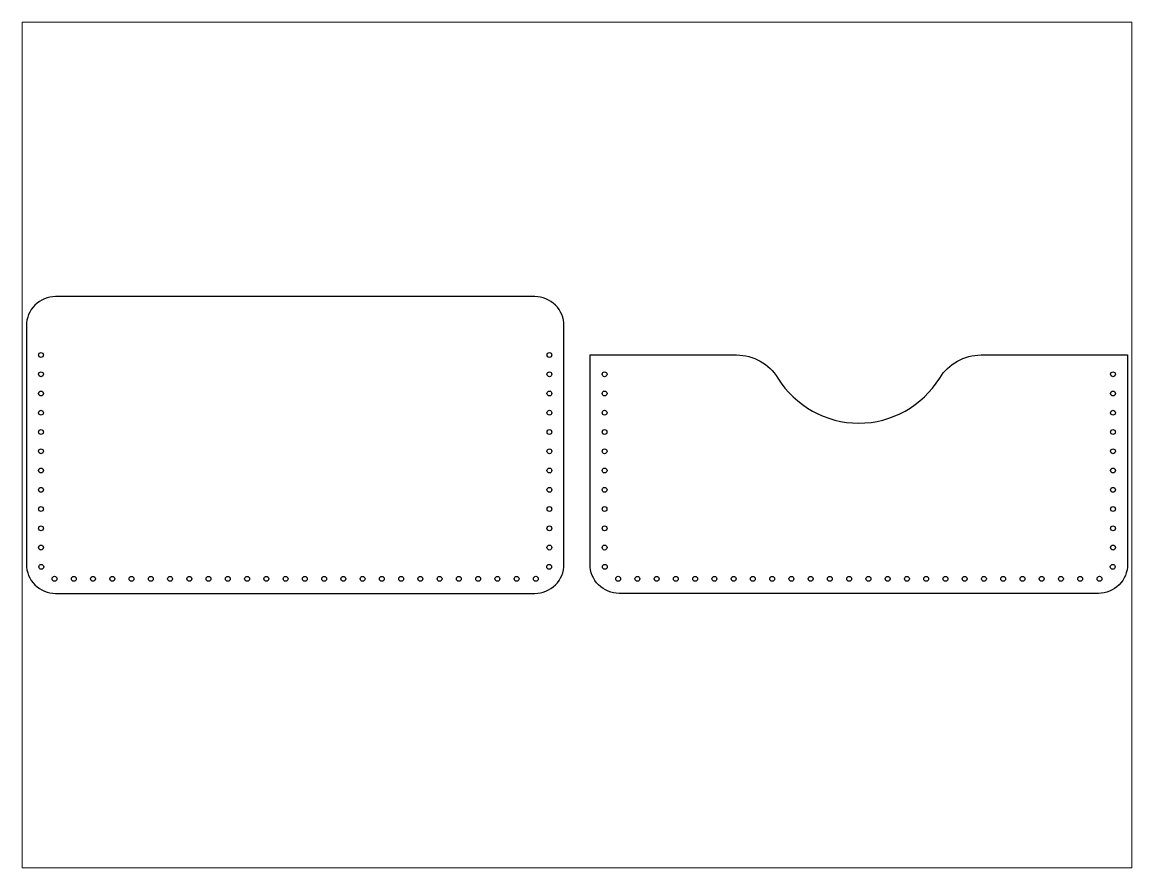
# Paper-space layout 'Лист1' of a CAD drawing. Header units: millimetres. Extents: x 1.05 to 9.45, y 0.8 to 7.2.
# The model-space entities are those that its viewports show. They can reach past a viewport. Long polylines and large blocks are cut down to what shows.
import ezdxf

# ---------------------------------------------------------------- set-up
doc = ezdxf.new("R2010")
doc.units = ezdxf.units.MM
doc.header["$MEASUREMENT"] = 0

# ---------------------------------------------------------------- blocks, each defined once
blk = doc.blocks.new('*U56')
blk.add_circle((0, 0), 0.5)
blk = doc.blocks.new('*U57')
at = {"color": 0, "linetype": 'ByBlock', "lineweight": -2, "transparency": 16777216}
for p, rotation in [((153.91, 25.25), 89.99999999999982), ((258.41, 25.25), 269.9999999999998), ((153.91, 21.29), 89.99999999999982), ((258.41, 21.29), 269.9999999999998), ((153.91, 17.33), 89.99999999999982), ((258.41, 17.33), 269.9999999999998), ((153.91, 13.38), 89.99999999999982), ((258.41, 13.38), 269.9999999999998), ((153.91, 9.42), 89.99999999999982), ((258.41, 9.42), 269.9999999999998), ((153.91, 5.46), 89.99999999999982), ((258.41, 5.46), 269.9999999999998), ((153.91, 1.5), 89.99999999999982), ((258.41, 1.5), 269.9999999999998), ((153.91, -2.45), 89.99999999999982), ((258.41, -2.45), 269.9999999999998), ((153.91, -6.41), 89.99999999999982), ((258.41, -6.41), 269.9999999999998), ((153.91, -10.37), 89.99999999999982), ((258.41, -10.37), 269.9999999999998), ((153.91, -14.33), 89.99999999999982), ((258.41, -14.33), 269.9999999999998), ((153.96, -18.28), 100.2012046784755), ((258.36, -18.28), 259.7987953215317), ((156.69, -20.74), 175.7867238632707), ((160.65, -20.75), 180), ((164.6, -20.75), 180), ((168.56, -20.75), 180), ((172.52, -20.75), 180), ((176.48, -20.75), 180), ((180.44, -20.75), 180), ((184.39, -20.75), 180), ((188.35, -20.75), 180), ((192.31, -20.75), 180), ((196.27, -20.75), 180), ((200.22, -20.75), 180), ((204.18, -20.75), 180), ((208.14, -20.75), 180), ((212.1, -20.75), 180), ((216.05, -20.75), 180), ((220.01, -20.75), 180), ((223.97, -20.75), 180), ((227.93, -20.75), 180), ((231.88, -20.75), 180), ((235.84, -20.75), 180), ((239.8, -20.75), 180), ((243.76, -20.75), 180), ((247.72, -20.75), 180), ((251.67, -20.75), 180), ((255.63, -20.74), 184.2132761367257)]:
    blk.add_blockref('*U56', p, dxfattribs=dict(at, rotation=rotation))

msp = doc.modelspace()

# ---------------------------------------------------------------- linework, layer by layer
for points in [[(116.66, 7.37, 0.414214), (122.66, 13.37), (122.66, 62.37, 0.414214), (116.66, 68.37), (18.16, 68.37, 0.414214), (12.16, 62.37), (12.16, 13.37, 0.414214), (18.16, 7.37)], [(232.51, 7.37), (134.01, 7.37, -0.414214), (128.01, 13.37), (128.01, 56.37), (158.13, 56.37, -0.259748), (166.63, 51.63, 0.557083), (199.89, 51.63, -0.259748), (208.39, 56.37), (238.51, 56.37), (238.51, 13.37, -0.414214)]]:
    msp.add_lwpolyline(points, format="xyb", close=True)
for centre in [(131.01, 52.41), (235.51, 52.41), (131.01, 48.45), (235.51, 48.45), (131.01, 44.5), (235.51, 44.5), (131.01, 40.54), (235.51, 40.54), (131.01, 36.58), (235.51, 36.58), (131.01, 32.62), (235.51, 32.62), (131.01, 28.67), (235.51, 28.67), (131.01, 24.71), (235.51, 24.71), (131.01, 20.75), (235.51, 20.75), (131.01, 16.79), (235.51, 16.79), (131.06, 12.84), (235.46, 12.84), (133.79, 10.38), (137.75, 10.37), (141.7, 10.37), (145.66, 10.37), (149.62, 10.37), (153.58, 10.37), (157.53, 10.37), (161.49, 10.37), (165.45, 10.37), (169.41, 10.37), (173.37, 10.37), (177.32, 10.37), (181.28, 10.37), (185.24, 10.37), (189.2, 10.37), (193.15, 10.37), (197.11, 10.37), (201.07, 10.37), (205.03, 10.37), (208.98, 10.37), (212.94, 10.37), (216.9, 10.37), (220.86, 10.37), (224.81, 10.37), (228.77, 10.37), (232.73, 10.38)]:
    msp.add_circle(centre, 0.5)

# ---------------------------------------------------------------- block references
msp.add_blockref('*U57', (-138.75, 31.12))

psp = doc.layouts.new('Лист1')

# ---------------------------------------------------------------- viewports
at = {"layer": '0'}
psp.add_viewport(center=(5.25, 4), size=(8.4, 6.4), view_center_point=(125.3346, 37.8703), view_height=173.783121, dxfattribs=at)

doc.saveas('drawing.dxf')
